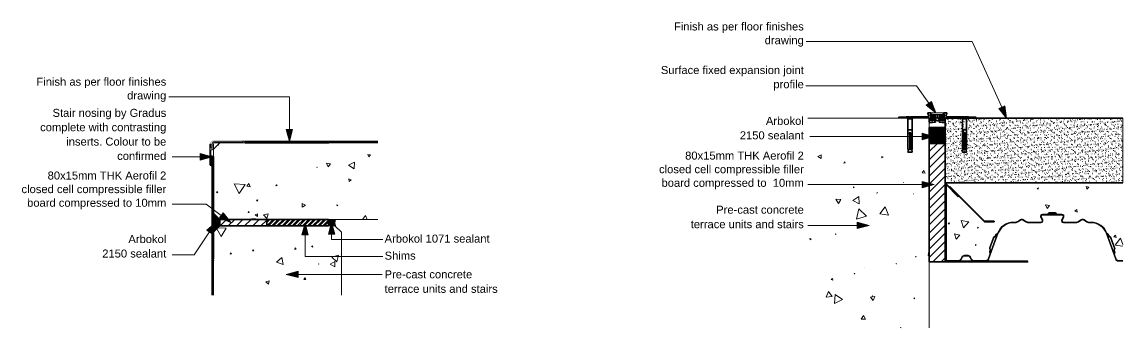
# Model space of a CAD drawing. Header units: millimetres. Extents: x -46868 to 156519, y -87156 to 18123.
# Drawn here: x 154800 to 156519, y -87132 to -86654 of the extents above; entities that cross this region are included whole.
import ezdxf

# ---------------------------------------------------------------- set-up
doc = ezdxf.new("R2010")
doc.units = ezdxf.units.MM
doc.header["$MEASUREMENT"] = 0
doc.linetypes.add('Wipeout_Contour', pattern=[1000, 0, -1000])
for name, color, linetype, lineweight in [('0_Pen_No__1', 7, 'Continuous', 13), ('0_Pen_No__2', 8, 'Continuous', 15), ('0_Pen_No__6', 7, 'Continuous', 35), ('0_Pen_No__7', 7, 'Continuous', 35), ('0_Pen_No__8', 7, 'Continuous', 35), ('0_Pen_No__9', 7, 'Continuous', 13), ('2D Layer_Pen_No__1', 7, 'Continuous', 13), ('2D Layer_Pen_No__2', 8, 'Continuous', 15), ('2D Layer_Pen_No__3', 7, 'Continuous', 18), ('2D Layer_Pen_No__6', 7, 'Continuous', 35), ('2D Layer_Pen_No__8', 7, 'Continuous', 35), ('A-95-P_Text_1_2_Pen_No__1', 7, 'Continuous', 13), ('A-95-P_Text_1_2_Pen_No__7', 7, 'Continuous', 35), ('HATCHING_Pen_No__1', 7, 'Continuous', 13), ('HATCHING_Pen_No__101', 252, 'Continuous', 15), ('HATCHING_Pen_No__2', 8, 'Continuous', 15), ('HATCHING_Pen_No__6', 7, 'Continuous', 35), ('HATCHING_Pen_No__8', 7, 'Continuous', 35), ('HATCHING_Pen_No__84', 8, 'Continuous', 20), ('HATCHING_Pen_No__9', 7, 'Continuous', 13)]:
    doc.layers.add(name, color=color, linetype=linetype, lineweight=lineweight)
doc.layers.add('2D Layer', color=7, linetype='Continuous')
doc.layers.add('HATCHING', color=7, linetype='Continuous')
doc.layers.add('2D Layer_Pen_No__252', color=7, linetype='Continuous', lineweight=13, true_color=0xe8e8e8)
doc.styles.add('GENERATED_STYLE_2', font='')
doc.styles.get('GENERATED_STYLE_2').set_extended_font_data('Arial')

# ---------------------------------------------------------------- blocks, each defined once
blk = doc.blocks.new('*X198', base_point=(155220.4, -90565.3))
at = {"layer": 'HATCHING_Pen_No__9', "linetype": 'Continuous'}
for p, q in [((155104.2, -86977), (155110.7, -86989.1)), ((155118.8, -86976.1), (155105.5, -86975.7)), ((155110.7, -86989.1), (155118.8, -86976.1)), ((155253.6, -87003.4), (155251.9, -87004.9)), ((155251.9, -87004.9), (155254, -87005.5)), ((155254, -87005.5), (155253.6, -87003.4)), ((155125.6, -87014.8), (155125.2, -87016.5)), ((155125.2, -87016.5), (155126.9, -87016)), ((155126.9, -87016), (155125.6, -87014.8)), ((155160.7, -87009.3), (155159.6, -87011.3)), ((155159.6, -87011.3), (155161.9, -87011.3)), ((155161.9, -87011.3), (155160.7, -87009.3)), ((155205.5, -87021.8), (155197.3, -87029.3)), ((155207.9, -87032.7), (155205.5, -87021.8)), ((155226.5, -87007), (155225.9, -87009.3)), ((155225.9, -87009.3), (155228.3, -87008.7)), ((155228.3, -87008.7), (155226.5, -87007)), ((155294.2, -87018.3), (155283.8, -87021.3)), ((155283.8, -87021.3), (155291.6, -87028.8)), ((155291.6, -87028.8), (155294.2, -87018.3)), ((155099.6, -87026.9), (155098.7, -87026.7)), ((155098.7, -87027.9), (155099.6, -87026.9)), ((155197.3, -87029.3), (155207.9, -87032.7)), ((155263.3, -87031.9), (155263, -87032.3)), ((155263, -87032.3), (155263.5, -87032.3)), ((155263.5, -87032.3), (155263.3, -87031.9)), ((155288.2, -87028.3), (155280.9, -87032.5)), ((155280.9, -87032.5), (155288.2, -87036.7)), ((155288.2, -87036.7), (155288.2, -87028.3)), ((155241.4, -87053.8), (155240, -87056.3)), ((155240, -87056.3), (155242.9, -87056.2)), ((155242.9, -87056.2), (155241.4, -87053.8)), ((155186.1, -87058.3), (155180.8, -87060)), ((155180.8, -87060), (155184.9, -87063.7)), ((155184.9, -87063.7), (155186.1, -87058.3))]:
    blk.add_line(p, q, dxfattribs=at)
blk = doc.blocks.new('Fill_1_3', base_point=(155220.4, -90565.3))
at = {"layer": 'HATCHING_Pen_No__9', "linetype": 'Continuous'}
blk.add_blockref('*X198', (155220.4, -90565.3), dxfattribs=at)
blk = doc.blocks.new('*X200', base_point=(155220.4, -90565.3))
at = {"layer": 'HATCHING_Pen_No__9', "linetype": 'Continuous'}
for p, q in [((155104, -86847.1), (155106.6, -86846.3)), ((155106.6, -86846.3), (155105.7, -86845.5)), ((155340.1, -86860.8), (155341.3, -86864.5)), ((155343.9, -86861.6), (155340.1, -86860.8)), ((155341.3, -86864.5), (155343.9, -86861.6)), ((155260.7, -86880.8), (155260.4, -86880.9)), ((155260.4, -86880.9), (155260.6, -86881.1)), ((155260.6, -86881.1), (155260.7, -86880.8)), ((155275.5, -86874.7), (155278.2, -86880.3)), ((155281.7, -86875.3), (155275.5, -86874.7)), ((155278.2, -86880.3), (155281.7, -86875.3)), ((155319.4, -86872.9), (155309.8, -86877.4)), ((155309.8, -86877.4), (155318.5, -86883.4)), ((155318.5, -86883.4), (155319.4, -86872.9)), ((155313.9, -86900.6), (155310.3, -86899.2)), ((155310.3, -86899.2), (155310.9, -86902.9)), ((155310.9, -86902.9), (155313.9, -86900.6)), ((155103.8, -86919.3), (155104.7, -86920.8)), ((155105.5, -86919.3), (155103.8, -86919.3)), ((155104.7, -86920.8), (155105.5, -86919.3)), ((155131.3, -86906.8), (155139.1, -86921.9)), ((155148.3, -86907.6), (155131.3, -86906.8)), ((155139.1, -86921.9), (155148.3, -86907.6)), ((155154.3, -86906.2), (155151, -86910.5)), ((155151, -86910.5), (155156.4, -86911.3)), ((155156.4, -86911.3), (155154.3, -86906.2)), ((155197.1, -86908.1), (155196.5, -86909.7)), ((155196.5, -86909.7), (155198.2, -86909.4)), ((155198.2, -86909.4), (155197.1, -86908.1)), ((155168.4, -86931.6), (155165.9, -86932.1)), ((155165.9, -86932.1), (155167.5, -86934)), ((155167.5, -86934), (155168.4, -86931.6)), ((155153.6, -86950.1), (155152.9, -86951.7)), ((155152.9, -86951.7), (155154.7, -86951.5)), ((155154.7, -86951.5), (155153.6, -86950.1)), ((155167.8, -86953.5), (155163.9, -86955.4)), ((155167.5, -86957.8), (155167.8, -86953.5)), ((155184.4, -86953.7), (155177, -86955.3)), ((155182, -86960.9), (155184.4, -86953.7)), ((155237.5, -86937.3), (155237.5, -86943.2)), ((155242.5, -86940.3), (155237.5, -86937.3)), ((155237.5, -86943.2), (155242.5, -86940.3)), ((155292.9, -86940), (155291.6, -86939.5)), ((155291.6, -86939.5), (155291.9, -86940.9)), ((155291.9, -86940.9), (155292.9, -86940)), ((155164.2, -86960.9), (155152.8, -86962)), ((155152.8, -86962), (155153.1, -86962.5)), ((155163.5, -86962.5), (155164.2, -86960.9)), ((155163.9, -86955.4), (155167.5, -86957.8)), ((155177, -86955.3), (155182, -86960.9)), ((155336.1, -86956.3), (155331.5, -86962.5)), ((155338.7, -86962.5), (155336.1, -86956.3))]:
    blk.add_line(p, q, dxfattribs=at)
blk = doc.blocks.new('Fill_2_3', base_point=(155220.4, -90565.3))
at = {"layer": 'HATCHING_Pen_No__9', "linetype": 'Continuous'}
blk.add_blockref('*X200', (155220.4, -90565.3), dxfattribs=at)
blk = doc.blocks.new('Polyline_1_3', base_point=(155103, -86966.5))
at = {"layer": '2D Layer', "linetype": 'Continuous', "lineweight": 0, "true_color": 0x000000}
blk.add_hatch(color=178, dxfattribs=at).paths.add_polyline_path([(155103, -86966.5), (155088.4, -86979.2), (155096.7, -86984.8)])
at = {"layer": '2D Layer_Pen_No__1', "linetype": 'Continuous'}
for p, q in [((155103, -86966.5), (155088.4, -86979.2)), ((155103, -86966.5), (155096.7, -86984.8)), ((155096.7, -86984.8), (155088.4, -86979.2))]:
    blk.add_line(p, q, dxfattribs=at)
at = {"layer": '2D Layer_Pen_No__1', "linetype": 'Continuous', "flags": 128}
blk.add_lwpolyline([(155092.6, -86982), (155068.8, -87017.5), (155034.6, -87017.5)], dxfattribs=at)
blk = doc.blocks.new('Polyline_2_3', base_point=(155096.7, -86864.6))
at = {"layer": '2D Layer', "linetype": 'Continuous', "lineweight": 0, "true_color": 0x000000}
blk.add_hatch(color=178, dxfattribs=at).paths.add_polyline_path([(155096.7, -86864.6), (155078.1, -86859.6), (155078.1, -86869.6)])
at = {"layer": '2D Layer_Pen_No__1', "linetype": 'Continuous'}
for p, q in [((155096.7, -86864.6), (155078.1, -86859.6)), ((155078.1, -86869.6), (155078.1, -86859.6)), ((155096.7, -86864.6), (155078.1, -86869.6))]:
    blk.add_line(p, q, dxfattribs=at)
at = {"layer": '2D Layer_Pen_No__1', "linetype": 'Continuous', "flags": 128}
blk.add_lwpolyline([(155078.1, -86864.6), (155034.6, -86864.6)], dxfattribs=at)
blk = doc.blocks.new('Polyline_3_3', base_point=(155126, -86967.3))
at = {"layer": '2D Layer', "linetype": 'Continuous', "lineweight": 0, "true_color": 0x000000}
blk.add_hatch(color=178, dxfattribs=at).paths.add_polyline_path([(155126, -86967.3), (155114.1, -86952.1), (155108.1, -86960.1)])
at = {"layer": '2D Layer_Pen_No__1', "linetype": 'Continuous'}
for p, q in [((155108.1, -86960.1), (155114.1, -86952.1)), ((155126, -86967.3), (155114.1, -86952.1)), ((155126, -86967.3), (155108.1, -86960.1))]:
    blk.add_line(p, q, dxfattribs=at)
at = {"layer": '2D Layer_Pen_No__1', "linetype": 'Continuous', "flags": 128}
blk.add_lwpolyline([(155111.1, -86956.1), (155087.4, -86938.3), (155034.6, -86938.3)], dxfattribs=at)
blk = doc.blocks.new('Polyline_4_3', base_point=(155283.3, -86966.8))
at = {"layer": '2D Layer', "linetype": 'Continuous', "lineweight": 0, "true_color": 0x000000}
blk.add_hatch(color=178, dxfattribs=at).paths.add_polyline_path([(155283.3, -86966.8), (155278.3, -86985.5), (155288.3, -86985.5)])
at = {"layer": '2D Layer_Pen_No__1', "linetype": 'Continuous'}
for p, q in [((155283.3, -86966.8), (155278.3, -86985.5)), ((155283.3, -86966.8), (155288.3, -86985.5)), ((155288.3, -86985.5), (155278.3, -86985.5))]:
    blk.add_line(p, q, dxfattribs=at)
at = {"layer": '2D Layer_Pen_No__1', "linetype": 'Continuous', "flags": 128}
blk.add_lwpolyline([(155283.3, -86985.5), (155283.3, -86993.8), (155363.4, -86993.8)], dxfattribs=at)
blk = doc.blocks.new('Polyline_5_3', base_point=(155241.9, -86968))
at = {"layer": '2D Layer', "linetype": 'Continuous', "lineweight": 0, "true_color": 0x000000}
blk.add_hatch(color=178, dxfattribs=at).paths.add_polyline_path([(155241.9, -86968), (155236.9, -86986.7), (155246.9, -86986.7)])
at = {"layer": '2D Layer_Pen_No__1', "linetype": 'Continuous'}
for p, q in [((155241.9, -86968), (155236.9, -86986.7)), ((155241.9, -86968), (155246.9, -86986.7)), ((155246.9, -86986.7), (155236.9, -86986.7))]:
    blk.add_line(p, q, dxfattribs=at)
at = {"layer": '2D Layer_Pen_No__1', "linetype": 'Continuous', "flags": 128}
blk.add_lwpolyline([(155241.9, -86986.7), (155241.9, -87020.3), (155363.4, -87020.3)], dxfattribs=at)
blk = doc.blocks.new('Polyline_6_3', base_point=(155212.4, -87048.2))
at = {"layer": '2D Layer', "linetype": 'Continuous', "lineweight": 0, "true_color": 0x000000}
blk.add_hatch(color=178, dxfattribs=at).paths.add_polyline_path([(155212.4, -87048.2), (155231, -87053.2), (155231, -87043.2)])
at = {"layer": '2D Layer_Pen_No__1', "linetype": 'Continuous'}
for p, q in [((155212.4, -87048.2), (155231, -87043.2)), ((155212.4, -87048.2), (155231, -87053.2)), ((155231, -87043.2), (155231, -87053.2))]:
    blk.add_line(p, q, dxfattribs=at)
at = {"layer": '2D Layer_Pen_No__1', "linetype": 'Continuous', "flags": 128}
blk.add_lwpolyline([(155231, -87048.2), (155362.5, -87048.2)], dxfattribs=at)
blk = doc.blocks.new('Polyline_7_3', base_point=(155217.5, -86840.5))
at = {"layer": '2D Layer', "linetype": 'Continuous', "lineweight": 0, "true_color": 0x000000}
blk.add_hatch(color=178, dxfattribs=at).paths.add_polyline_path([(155217.5, -86840.5), (155222.5, -86821.8), (155212.5, -86821.8)])
at = {"layer": '2D Layer_Pen_No__1', "linetype": 'Continuous'}
for p, q in [((155217.5, -86840.5), (155212.5, -86821.8)), ((155212.5, -86821.8), (155222.5, -86821.8)), ((155217.5, -86840.5), (155222.5, -86821.8))]:
    blk.add_line(p, q, dxfattribs=at)
at = {"layer": '2D Layer_Pen_No__1', "linetype": 'Continuous', "flags": 128}
blk.add_lwpolyline([(155217.5, -86821.8), (155217.5, -86770.8), (155029.1, -86770.8)], dxfattribs=at)
blk = doc.blocks.new('*X210', base_point=(156228.7, -90853.8))
at = {"layer": 'HATCHING_Pen_No__9', "linetype": 'Continuous'}
for p, q in [((156387.4, -86913.2), (156385.5, -86913.8)), ((156385.5, -86913.8), (156387, -86915.2)), ((156387, -86915.2), (156387.4, -86913.2)), ((156466.2, -86911.8), (156461.7, -86910.7)), ((156461.7, -86910.7), (156463, -86915.1)), ((156463, -86915.1), (156466.2, -86911.8)), ((156398.5, -86939.8), (156401, -86945.5)), ((156404.7, -86940.5), (156398.5, -86939.8)), ((156401, -86945.5), (156404.7, -86940.5)), ((156447.5, -86946.9), (156444.1, -86949.3)), ((156444.1, -86949.3), (156447.9, -86951)), ((156447.9, -86951), (156447.5, -86946.9)), ((156248.6, -86967.6), (156246.5, -86968)), ((156246.5, -86968), (156248, -86969.6)), ((156248, -86969.6), (156248.6, -86967.6)), ((156278.4, -86966.2), (156266.5, -86963.8)), ((156266.5, -86963.8), (156270.5, -86975.3)), ((156270.5, -86975.3), (156278.4, -86966.2)), ((156264.8, -86986.8), (156256.3, -86985)), ((156256.3, -86985), (156259, -86993.3)), ((156259, -86993.3), (156264.8, -86986.8)), ((156292.5, -86974.3), (156292.4, -86975.8)), ((156292.4, -86975.8), (156293.7, -86975.1)), ((156293.7, -86975.1), (156292.5, -86974.3)), ((156507.6, -86986.9), (156505, -86989.6)), ((156508.6, -86990.5), (156507.6, -86986.9)), ((156290.3, -87002.4), (156288.9, -87001.8)), ((156288.9, -87001.8), (156289, -87003.3)), ((156289, -87003.3), (156290.3, -87002.4)), ((156505, -86989.6), (156508.6, -86990.5)), ((156515.5, -86991.9), (156507.2, -87002.5)), ((156507.2, -87002.5), (156519.4, -87004.3)), ((156519.4, -87001.6), (156515.5, -86991.9))]:
    blk.add_line(p, q, dxfattribs=at)
blk = doc.blocks.new('Fill_3_4', base_point=(156228.7, -90853.8))
at = {"layer": 'HATCHING_Pen_No__9', "linetype": 'Continuous'}
blk.add_blockref('*X210', (156228.7, -90853.8), dxfattribs=at)
blk = doc.blocks.new('*X212', base_point=(156228.7, -90853.8))
at = {"layer": 'HATCHING_Pen_No__9', "linetype": 'Continuous'}
for p, q in [((156048, -86861.2), (156043, -86864.3)), ((156043, -86864.3), (156048.1, -86867.1)), ((156048.1, -86867.1), (156048, -86861.2)), ((156143, -86863.9), (156142.9, -86866)), ((156142.9, -86866), (156144.8, -86865)), ((156144.8, -86865), (156143, -86863.9)), ((156084.4, -86872.5), (156083.6, -86874.3)), ((156083.6, -86874.3), (156085.6, -86874.1)), ((156085.6, -86874.1), (156084.4, -86872.5)), ((156208.4, -86885.7), (156205.5, -86889.6)), ((156205.5, -86889.6), (156210.3, -86890.2)), ((156210.3, -86890.2), (156208.4, -86885.7)), ((156098.5, -86911.5), (156098.3, -86913)), ((156098.3, -86913), (156099.7, -86912.3)), ((156099.7, -86912.3), (156098.5, -86911.5)), ((156176.8, -86904.7), (156176.5, -86904.7)), ((156176.5, -86904.7), (156176.7, -86905)), ((156176.7, -86905), (156176.8, -86904.7)), ((156078.9, -86931), (156071.1, -86930.8)), ((156071.1, -86930.8), (156074.9, -86937.6)), ((156074.9, -86937.6), (156078.9, -86931)), ((156106.9, -86926.4), (156097.2, -86932.6)), ((156097.2, -86932.6), (156107.4, -86937.9)), ((156107.4, -86937.9), (156106.9, -86926.4)), ((156135.4, -86920.1), (156135.1, -86921.2)), ((156135.1, -86921.2), (156136.2, -86920.9)), ((156136.2, -86920.9), (156135.4, -86920.1)), ((156192.5, -86922.3), (156192.4, -86922.4)), ((156192.4, -86922.4), (156192.5, -86922.4)), ((156192.5, -86922.4), (156192.5, -86922.3)), ((156107, -86945.7), (156103, -86961.9)), ((156119, -86957.3), (156107, -86945.7)), ((156148.2, -86942.7), (156139.4, -86953.8)), ((156139.4, -86953.8), (156153.3, -86955.9)), ((156153.3, -86955.9), (156148.2, -86942.7)), ((156103, -86961.9), (156119, -86957.3)), ((156070.9, -86984.9), (156070.1, -86985.5)), ((156070.1, -86985.5), (156071, -86985.9)), ((156071, -86985.9), (156070.9, -86984.9)), ((156030.5, -86992.1), (156030.8, -86994.1)), ((156032.5, -86992.8), (156030.5, -86992.1)), ((156030.8, -86994.1), (156032.5, -86992.8)), ((156196.2, -87020.5), (156195.1, -87020.5)), ((156195.1, -87020.5), (156195.6, -87021.4)), ((156195.6, -87021.4), (156196.2, -87020.5)), ((156216.9, -87008.7), (156214.9, -87019)), ((156214.9, -87019), (156216.9, -87018.3)), ((156115.9, -87036.8), (156115.6, -87036.8)), ((156115.6, -87036.8), (156115.8, -87037.1)), ((156115.8, -87037.1), (156115.9, -87036.8)), ((156165.1, -87031.4), (156165.1, -87031.9)), ((156165.5, -87031.7), (156165.1, -87031.4)), ((156165.1, -87031.9), (156165.5, -87031.7)), ((156065.6, -87054.9), (156063.8, -87056.5)), ((156063.8, -87056.5), (156066.2, -87057.3)), ((156066.2, -87057.3), (156065.6, -87054.9)), ((156100.7, -87047.1), (156099.7, -87046.7)), ((156099.7, -87046.7), (156099.9, -87047.7)), ((156099.9, -87047.7), (156100.7, -87047.1)), ((156059.4, -87074.9), (156055.8, -87084)), ((156055.8, -87084), (156065.4, -87082.6)), ((156065.4, -87082.6), (156059.4, -87074.9)), ((156069.9, -87079.7), (156068.8, -87093.5)), ((156068.8, -87093.5), (156081.3, -87087.6)), ((156081.3, -87087.6), (156069.9, -87079.7)), ((156131.9, -87082.8), (156125, -87083.7)), ((156125, -87083.7), (156129.2, -87089.2)), ((156128, -87081.7), (156127.6, -87082)), ((156127.6, -87082), (156128, -87082.2)), ((156128, -87082.2), (156128, -87081.7)), ((156129.2, -87089.2), (156131.9, -87082.8)), ((156193.8, -87085), (156192.9, -87085.8)), ((156192.9, -87085.8), (156194, -87086.2)), ((156194, -87086.2), (156193.8, -87085)), ((156113.9, -87112.5), (156110.6, -87118)), ((156110.6, -87118), (156117, -87118.1)), ((156117, -87118.1), (156113.9, -87112.5)), ((156172, -87131.2), (156171.7, -87132)), ((156172.7, -87132), (156172, -87131.2))]:
    blk.add_line(p, q, dxfattribs=at)
blk = doc.blocks.new('Fill_4_4', base_point=(156228.7, -90853.8))
at = {"layer": 'HATCHING_Pen_No__9', "linetype": 'Continuous'}
blk.add_blockref('*X212', (156228.7, -90853.8), dxfattribs=at)
blk = doc.blocks.new('Polyline_8_4', base_point=(156227.2, -86796))
at = {"layer": '2D Layer', "linetype": 'Continuous', "lineweight": 0, "true_color": 0x000000}
blk.add_hatch(color=178, dxfattribs=at).paths.add_polyline_path([(156227.2, -86796), (156220.3, -86777.9), (156212.2, -86783.8)])
at = {"layer": '2D Layer_Pen_No__1', "linetype": 'Continuous'}
for p, q in [((156212.2, -86783.8), (156220.3, -86777.9)), ((156227.2, -86796), (156220.3, -86777.9)), ((156227.2, -86796), (156212.2, -86783.8))]:
    blk.add_line(p, q, dxfattribs=at)
at = {"layer": '2D Layer_Pen_No__1', "linetype": 'Continuous', "flags": 128}
blk.add_lwpolyline([(156216.3, -86780.8), (156196.8, -86753.7), (156024.1, -86753.7)], dxfattribs=at)
blk = doc.blocks.new('Polyline_9_4', base_point=(156224.2, -86832.8))
at = {"layer": '2D Layer', "linetype": 'Continuous', "lineweight": 0, "true_color": 0x000000}
blk.add_hatch(color=178, dxfattribs=at).paths.add_polyline_path([(156224.2, -86832.8), (156205.6, -86827.8), (156205.6, -86837.8)])
at = {"layer": '2D Layer_Pen_No__1', "linetype": 'Continuous'}
for p, q in [((156224.2, -86832.8), (156205.6, -86827.8)), ((156205.6, -86837.8), (156205.6, -86827.8)), ((156224.2, -86832.8), (156205.6, -86837.8))]:
    blk.add_line(p, q, dxfattribs=at)
at = {"layer": '2D Layer_Pen_No__1', "linetype": 'Continuous', "flags": 128}
blk.add_lwpolyline([(156205.6, -86832.8), (156030.3, -86832.8)], dxfattribs=at)
blk = doc.blocks.new('Polyline_10_4', base_point=(156337.7, -86804.2))
at = {"layer": '2D Layer', "linetype": 'Continuous', "lineweight": 0, "true_color": 0x000000}
blk.add_hatch(color=178, dxfattribs=at).paths.add_polyline_path([(156337.7, -86804.2), (156334.6, -86785.1), (156325.4, -86789.2)])
at = {"layer": '2D Layer_Pen_No__1', "linetype": 'Continuous'}
for p, q in [((156325.4, -86789.2), (156334.6, -86785.1)), ((156337.7, -86804.2), (156325.4, -86789.2)), ((156337.7, -86804.2), (156334.6, -86785.1))]:
    blk.add_line(p, q, dxfattribs=at)
at = {"layer": '2D Layer_Pen_No__1', "linetype": 'Continuous', "flags": 128}
blk.add_lwpolyline([(156330, -86787.2), (156283.7, -86684.4), (156024.8, -86684.4)], dxfattribs=at)
blk = doc.blocks.new('Polyline_11_4', base_point=(156122.8, -86971.8))
at = {"layer": '2D Layer', "linetype": 'Continuous', "lineweight": 0, "true_color": 0x000000}
blk.add_hatch(color=178, dxfattribs=at).paths.add_polyline_path([(156122.8, -86971.8), (156104.2, -86966.8), (156104.2, -86976.8)])
at = {"layer": '2D Layer_Pen_No__1', "linetype": 'Continuous'}
for p, q in [((156122.8, -86971.8), (156104.2, -86966.8)), ((156104.2, -86976.8), (156104.2, -86966.8)), ((156122.8, -86971.8), (156104.2, -86976.8))]:
    blk.add_line(p, q, dxfattribs=at)
at = {"layer": '2D Layer_Pen_No__1', "linetype": 'Continuous', "flags": 128}
blk.add_lwpolyline([(156104.2, -86971.8), (156027.1, -86971.8)], dxfattribs=at)
blk = doc.blocks.new('Polyline_12_4', base_point=(156224.7, -86908))
at = {"layer": '2D Layer', "linetype": 'Continuous', "lineweight": 0, "true_color": 0x000000}
blk.add_hatch(color=178, dxfattribs=at).paths.add_polyline_path([(156224.7, -86908), (156206, -86903), (156206, -86913)])
at = {"layer": '2D Layer_Pen_No__1', "linetype": 'Continuous'}
for p, q in [((156224.7, -86908), (156206, -86903)), ((156206, -86913), (156206, -86903)), ((156224.7, -86908), (156206, -86913))]:
    blk.add_line(p, q, dxfattribs=at)
at = {"layer": '2D Layer_Pen_No__1', "linetype": 'Continuous', "flags": 128}
blk.add_lwpolyline([(156206, -86908), (156027.1, -86908)], dxfattribs=at)

msp = doc.modelspace()

# ---------------------------------------------------------------- hatches: boundary and pattern name
at = {"layer": '0_Pen_No__8', "linetype": 'Continuous'}
h = msp.add_hatch(dxfattribs=at)
h.set_pattern_fill('DOTS_0004', color=256, style=0, pattern_type=2)
h.set_pattern_definition([(80.3474, (144481.3, -85082.44), (-128.874, 94.3825), [0, -142.875])])
h.paths.add_polyline_path([(156109.4, -86913.8), (156189.4, -86913.8), (156189.4, -86903.8), (156109.4, -86903.8)])
at = {"layer": '0_Pen_No__9', "linetype": 'Continuous'}
for points in [[(156222.5, -86804.9), (156222.5, -86799.3, -0.414214), (156222.6, -86799.2), (156224.9, -86799.2, -0.466308), (156225, -86799.3), (156224.4, -86806.8, 0.436671), (156225.4, -86807.9), (156226.5, -86807.9), (156226.5, -86798.3, -0.009109), (156219.4, -86798), (156219.4, -86799.2, -0.63707), (156219.2, -86799.3), (156218.8, -86798.9, 0.110459), (156218.7, -86798.9), (156218.7, -86799.5), (156219.3, -86800.1, -0.221695), (156219.4, -86800.1), (156219.4, -86801.1, -0.63707), (156219.2, -86801.2), (156218.8, -86800.8, 0.110459), (156218.7, -86800.8), (156218.7, -86801.4), (156219.3, -86802, -0.221695), (156219.4, -86802), (156219.4, -86803, -0.63707), (156219.2, -86803.1), (156218.8, -86802.7, 0.110459), (156218.7, -86802.7), (156218.7, -86803.3), (156219.3, -86803.9, -0.221695), (156219.4, -86803.9), (156219.4, -86804.9, -0.63707), (156219.2, -86805), (156218.8, -86804.6, 0.110459), (156218.7, -86804.6), (156218.7, -86805.2), (156220.3, -86806.6, 0.36397), (156220.6, -86806.6), (156222.5, -86805, 0.221695)], [(156236.2, -86799.3), (156236.2, -86804.9, 0.221695), (156236.3, -86805), (156238.2, -86806.6, 0.36397), (156238.5, -86806.6), (156240.1, -86805.2), (156240.1, -86804.6, 0.110459), (156240, -86804.6), (156239.6, -86805, -0.63707), (156239.4, -86804.9), (156239.4, -86803.9, -0.221695), (156239.4, -86803.9), (156240.1, -86803.3), (156240.1, -86802.7, 0.110459), (156240, -86802.7), (156239.6, -86803.1, -0.63707), (156239.4, -86803), (156239.4, -86802, -0.221695), (156239.4, -86802), (156240.1, -86801.4), (156240.1, -86800.8, 0.110459), (156240, -86800.8), (156239.6, -86801.2, -0.63707), (156239.4, -86801.1), (156239.4, -86800.1, -0.221695), (156239.4, -86800.1), (156240.1, -86799.5), (156240.1, -86798.9, 0.110459), (156240, -86798.9), (156239.6, -86799.3, -0.63707), (156239.4, -86799.2), (156239.4, -86798, -0.009109), (156232.2, -86798.3), (156232.2, -86807.9), (156233.3, -86807.9, 0.436671), (156234.3, -86806.8), (156233.8, -86799.3, -0.466308), (156233.9, -86799.2), (156236.1, -86799.2, -0.414214)]]:
    msp.add_hatch(color=256, dxfattribs=at).paths.add_polyline_path(points)
h = msp.add_hatch(dxfattribs=at)
h.set_pattern_fill('ANSI37_0004', color=256, style=0, pattern_type=2)
h.set_pattern_definition([(45, (147939.586, -82856.396), (-28.51231, 28.51231), []), (135, (147939.586, -82856.396), (28.51231, 28.51231), [])])
h.paths.add_polyline_path([(156229, -86808.5, 0.438254), (156229.7, -86808.5), (156232.9, -86805.2), (156232.9, -86802.7), (156230.8, -86804.9, -0.679603), (156230.4, -86804.7), (156230.4, -86798.3, 0.015469), (156239.4, -86798), (156239.6, -86795.7, -0.028765), (156219.1, -86795.7), (156219.4, -86798, 0.015472), (156228.4, -86798.3), (156228.4, -86804.6, -0.684727), (156227.9, -86804.8), (156225.9, -86802.5), (156225.9, -86805.1)])
at = {"layer": 'HATCHING_Pen_No__101', "linetype": 'Continuous'}
msp.add_hatch(color=256, dxfattribs=at).paths.add_polyline_path([(156243.1, -87027.6), (156262.9, -87027.6, 0.278119), (156266.6, -87025.4), (156268.8, -87021.2, -0.278119), (156271.4, -87019.6), (156277.4, -87019.6, -0.278119), (156280, -87021.2), (156282.2, -87025.4, 0.278119), (156285.9, -87027.6), (156305.2, -87027.6, 0.315299), (156310.1, -87024.2), (156324.7, -86984.1, -0.315299), (156348.2, -86967.6), (156352.4, -86967.6, 0.146419), (156354.7, -86966.9), (156359.7, -86963.6, -0.146419), (156361.4, -86963.1, -0.146419), (156363, -86963.6), (156368.1, -86966.9, 0.146419), (156370.4, -86967.6), (156391.2, -86967.6, 0.554309), (156394.1, -86963), (156391.9, -86958.5, -0.554309), (156393.7, -86955.6), (156424.1, -86955.6, -0.554309), (156425.8, -86958.5), (156423.6, -86963, 0.554309), (156426.5, -86967.6), (156447.4, -86967.6, 0.146419), (156449.7, -86966.9), (156454.7, -86963.6, -0.146419), (156456.4, -86963.1, -0.146419), (156458, -86963.6), (156463.1, -86966.9, 0.146419), (156465.4, -86967.6), (156469.5, -86967.6, -0.315299), (156493, -86984.1), (156507.6, -87024.2, 0.315299), (156512.5, -87027.6), (156519.1, -87027.6), (156519.1, -87026.4), (156512.5, -87026.4, -0.315299), (156508.8, -87023.8), (156494.2, -86983.7, 0.315299), (156469.5, -86966.4), (156465.4, -86966.4, -0.146419), (156463.7, -86965.9), (156458.7, -86962.6, 0.146419), (156456.4, -86961.9, 0.146419), (156454.1, -86962.6), (156449, -86965.9, -0.146419), (156447.4, -86966.4), (156426.5, -86966.4, -0.554309), (156424.7, -86963.5), (156426.9, -86959, 0.554309), (156424.1, -86954.4), (156393.7, -86954.4, 0.554309), (156390.8, -86959), (156393, -86963.5, -0.554309), (156391.2, -86966.4), (156370.4, -86966.4, -0.146419), (156368.7, -86965.9), (156363.7, -86962.6, 0.146419), (156361.4, -86961.9, 0.146419), (156359.1, -86962.6), (156354, -86965.9, -0.146419), (156352.4, -86966.4), (156348.2, -86966.4, 0.315299), (156323.6, -86983.7), (156309, -87023.8, -0.315299), (156305.2, -87026.4), (156285.9, -87026.4, -0.278119), (156283.3, -87024.8), (156281.1, -87020.7, 0.278119), (156277.4, -87018.4), (156271.4, -87018.4, 0.278119), (156267.7, -87020.7), (156265.5, -87024.8, -0.278119), (156262.9, -87026.4), (156243.1, -87026.4)])
at = {"layer": 'HATCHING_Pen_No__2', "linetype": 'Continuous'}
msp.add_hatch(color=256, dxfattribs=at).paths.add_polyline_path([(155099.7, -86838.4, 0.400096), (155093.2, -86844.6, 0.428473), (155093.5, -86844.9), (155094.9, -86844.9), (155094.9, -86849.9, 1), (155096.9, -86849.9), (155096.9, -86844.4, -0.414214), (155100.4, -86840.9), (155144.7, -86840.9, 0.414214), (155145.2, -86840.4), (155145.2, -86838.9, 0.414214), (155144.7, -86838.4)])
at = {"layer": 'HATCHING_Pen_No__6', "linetype": 'Continuous'}
for points in [[(155148.2, -86842.5), (155355.8, -86842.5), (155355.8, -86840.5), (155148.2, -86840.5)], [(155096.7, -86864), (155096.7, -87080.8), (155098.7, -87080.8), (155098.7, -86864)]]:
    msp.add_hatch(color=256, dxfattribs=at).paths.add_polyline_path(points)
at = {"layer": 'HATCHING_Pen_No__8', "linetype": 'Continuous'}
h = msp.add_hatch(dxfattribs=at)
h.set_pattern_fill('ANSI38_0004', color=256, style=0, pattern_type=2)
h.set_pattern_definition([(45, (156228.7405, -90853.8119), (-1.122532, 1.122532), []), (135, (156228.7405, -90853.8119), (-3.36759605, 1.122532), [3.96875, -2.38125])])
h.paths.add_polyline_path([(156216.9, -86843.8), (156241.9, -86843.8), (156241.9, -86818.8), (156216.9, -86818.8)])
at = {"layer": 'HATCHING_Pen_No__84', "linetype": 'Continuous'}
h = msp.add_hatch(dxfattribs=at)
h.set_pattern_fill('AR_SAND_0004', color=256, style=0, pattern_type=2)
h.set_pattern_definition([(37.5, (156228.7405, -90853.812), (-0.251948, 7.706524), [0, -6.079392, 0, -6.79932, 0, -6.49935]), (7.5, (156228.74, -90853.812), (7.0784, 11.287455), [0, -3.279672, 0, -5.479452, 0, -2.09979]), (327.5, (156223.821, -90853.812), (12.455322, 0.022634), [0, -1.9998, 0, -7.19928, 0, -9.39906]), (317.5, (156223.821, -90853.812), (12.023304, 3.51035), [0, -0.9999, 0, -4.719528, 0, -5.39946])])
h.paths.add_polyline_path([(156519.1, -86804.2), (156241.9, -86804.2), (156241.9, -86905), (156519.1, -86905)])
h = msp.add_hatch(dxfattribs=at)
h.set_pattern_fill('Thermal_Block_0004', color=256, style=0, pattern_type=2)
h.set_pattern_definition([(45, (156228.7405, -90853.812), (-6.36396, 6.36396), [])])
h.paths.add_polyline_path([(156216.9, -87028.8), (156241.9, -87028.8), (156241.9, -86843.8), (156216.9, -86843.8)])

# ---------------------------------------------------------------- linework, layer by layer
at = {"layer": '0_Pen_No__1', "linetype": 'Continuous'}
for p, q in [((156218.7, -86798.9), (156218.7, -86799.5)), ((156219.3, -86800.1), (156218.7, -86799.5)), ((156219.2, -86799.3), (156218.8, -86798.9)), ((156219.1, -86795.7), (156219.4, -86798)), ((156219.4, -86798), (156219.4, -86799.2)), ((156222.5, -86799.3), (156222.5, -86804.9)), ((156224.9, -86799.2), (156222.6, -86799.2)), ((156225, -86799.3), (156224.4, -86806.8)), ((156226.5, -86798.3), (156226.5, -86807.9)), ((156228.4, -86804.6), (156228.4, -86798.3)), ((156230.4, -86804.7), (156230.4, -86798.3)), ((156232.2, -86798.3), (156232.2, -86807.9)), ((156233.8, -86799.3), (156234.3, -86806.8)), ((156236.1, -86799.2), (156233.9, -86799.2)), ((156236.2, -86799.3), (156236.2, -86804.9)), ((156239.6, -86795.7), (156239.4, -86798)), ((156239.4, -86798), (156239.4, -86799.2)), ((156239.4, -86800.1), (156240.1, -86799.5)), ((156239.6, -86799.3), (156240, -86798.9)), ((156240.1, -86798.9), (156240.1, -86799.5)), ((156218.7, -86800.8), (156218.7, -86801.4)), ((156219.3, -86802), (156218.7, -86801.4)), ((156218.7, -86802.7), (156218.7, -86803.3)), ((156219.3, -86803.9), (156218.7, -86803.3)), ((156218.7, -86804.6), (156218.7, -86805.2)), ((156220.3, -86806.6), (156218.7, -86805.2)), ((156219.2, -86801.2), (156218.8, -86800.8)), ((156219.2, -86803.1), (156218.8, -86802.7)), ((156219.2, -86805), (156218.8, -86804.6)), ((156219.4, -86800.1), (156219.4, -86801.1)), ((156219.4, -86802), (156219.4, -86803)), ((156219.4, -86803.9), (156219.4, -86804.9)), ((156220.6, -86806.6), (156222.5, -86805)), ((156225.4, -86807.9), (156226.5, -86807.9)), ((156227.9, -86804.8), (156225.9, -86802.5)), ((156229, -86808.5), (156225.9, -86805.1)), ((156229.7, -86808.5), (156232.9, -86805.1)), ((156230.8, -86804.9), (156233, -86802.6)), ((156232.2, -86807.9), (156233.3, -86807.9)), ((156238.2, -86806.6), (156236.3, -86805)), ((156238.5, -86806.6), (156240.1, -86805.2)), ((156239.4, -86800.1), (156239.4, -86801.1)), ((156239.4, -86802), (156240.1, -86801.4)), ((156239.4, -86802), (156239.4, -86803)), ((156239.4, -86803.9), (156240.1, -86803.3)), ((156239.4, -86803.9), (156239.4, -86804.9)), ((156239.6, -86801.2), (156240, -86800.8)), ((156239.6, -86803.1), (156240, -86802.7)), ((156239.6, -86805), (156240, -86804.6)), ((156240.1, -86800.8), (156240.1, -86801.4)), ((156240.1, -86802.7), (156240.1, -86803.3)), ((156240.1, -86804.6), (156240.1, -86805.2))]:
    msp.add_line(p, q, dxfattribs=at)
for centre, radius, start, end in [((156218.6, -86799.1), 0.25, 50, 75.2131), ((156229.4, -86618.2), 177.8, 266.6986, 273.3014), ((156219.3, -86799.2), 0.1, 230, 0), ((156230, -86602), 196.3, 266.8911, 269.7087), ((156222.6, -86799.3), 0.1, 90, 180), ((156224.9, -86799.3), 0.1, 350, 90), ((156228.7, -86602), 196.3, 270.2923, 273.1089), ((156233.9, -86799.3), 0.1, 90, 190), ((156236.1, -86799.3), 0.1, 0, 90), ((156239.5, -86799.2), 0.1, 180, 310), ((156240.1, -86799.1), 0.25, 104.7869, 130), ((156218.6, -86801), 0.25, 50, 75.2131), ((156218.6, -86802.9), 0.25, 50, 75.2131), ((156218.6, -86804.8), 0.25, 50, 75.2131), ((156219.3, -86801.1), 0.1, 230, 0), ((156219.3, -86803), 0.1, 230, 0), ((156219.3, -86804.9), 0.1, 230, 0), ((156219.3, -86800.1), 0.1, 360, 50), ((156219.3, -86802), 0.1, 360, 50), ((156219.3, -86803.9), 0.1, 360, 50), ((156220.4, -86806.4), 0.25, 230, 310), ((156222.4, -86804.9), 0.1, 310, 0), ((156225.4, -86806.9), 1, 175.6421, 270), ((156228.1, -86804.6), 0.25, 222.3981, 0), ((156229.4, -86808.2), 0.5, 222.2681, 316.9306), ((156230.6, -86804.7), 0.25, 180, 316.8006), ((156233.3, -86806.9), 1, 270, 4.3579), ((156236.3, -86804.9), 0.1, 180, 230), ((156238.3, -86806.4), 0.25, 230, 310), ((156239.5, -86800.1), 0.1, 130, 180), ((156239.5, -86801.1), 0.1, 180, 310), ((156239.5, -86802), 0.1, 130, 180), ((156239.5, -86803), 0.1, 180, 310), ((156239.5, -86803.9), 0.1, 130, 180), ((156239.5, -86804.9), 0.1, 180, 310), ((156240.1, -86801), 0.25, 104.7869, 130), ((156240.1, -86802.9), 0.25, 104.7869, 130), ((156240.1, -86804.8), 0.25, 104.7869, 130)]:
    msp.add_arc(centre, radius, start, end, dxfattribs=at)
at = {"layer": '0_Pen_No__2', "linetype": 'Continuous'}
for centre, radius, start, end in [((155093.5, -86845.2), 0.3, 90, 180), ((155094.4, -86845.2), 0.3, 0, 90), ((155095.8, -86850.1), 1.08, 180, 0), ((155096.2, -86850.9), 2.5, 270, 0), ((155100.4, -86844.4), 3.5, 90, 180), ((155100.7, -86844.5), 2, 90, 180), ((155095.2, -86853.9), 0.5, 90, 180), ((155096.2, -86863.5), 0.5, 0, 90), ((155096.2, -86864.5), 0.5, 270, 0), ((155096.7, -86875.5), 3.5, 180, 264.6206), ((155096.7, -86875.5), 2, 180, 262.5053), ((155096.4, -86878.7), 0.3, 264.6206, 0), ((155096.4, -86877.8), 0.3, 0, 82.5053)]:
    msp.add_arc(centre, radius, start, end, dxfattribs=at)
at = {"layer": '0_Pen_No__6', "linetype": 'Continuous'}
for p, q in [((156190.1, -86822.2), (156183.6, -86822.2)), ((156275.1, -86822.2), (156268.6, -86822.2))]:
    msp.add_line(p, q, dxfattribs=at)
at = {"layer": '0_Pen_No__6', "linetype": 'Continuous', "flags": 128}
for points in [[(156186.1, -86802.2), (156180.9, -86802.2), (156180.9, -86803), (156183.6, -86805.2), (156190.1, -86805.2), (156192.9, -86803), (156192.9, -86802.2), (156187.6, -86802.2), (156187.6, -86804.2), (156186.1, -86804.2)], [(156271.1, -86802.2), (156265.9, -86802.2), (156265.9, -86803), (156268.6, -86805.2), (156275.1, -86805.2), (156277.9, -86803), (156277.9, -86802.2), (156272.6, -86802.2), (156272.6, -86804.2), (156271.1, -86804.2)]]:
    msp.add_lwpolyline(points, close=True, dxfattribs=at)
for points in [[(156190.1, -86805.2), (156183.6, -86805.2), (156183.6, -86853), (156186.4, -86853), (156186.4, -86829, -4.832779), (156187.4, -86829), (156187.4, -86853), (156190.1, -86853)], [(156275.1, -86805.2), (156268.6, -86805.2), (156268.6, -86853), (156271.4, -86853), (156271.4, -86829, -4.832779), (156272.4, -86829), (156272.4, -86853), (156275.1, -86853)], [(156189.5, -86853), (156187.4, -86853), (156187.4, -86829, 4.832779), (156186.4, -86829), (156186.4, -86853), (156184.3, -86853), (156183.6, -86857.2), (156190.1, -86857.2)], [(156274.5, -86853), (156272.4, -86853), (156272.4, -86829, 4.832779), (156271.4, -86829), (156271.4, -86853), (156269.3, -86853), (156268.6, -86857.2), (156275.1, -86857.2)]]:
    msp.add_lwpolyline(points, format="xyb", close=True, dxfattribs=at)
at = {"layer": '0_Pen_No__7', "linetype": 'Continuous', "flags": 128}
for points in [[(156221.7, -86808.5, 0.414214), (156222.5, -86807.7), (156222.5, -86800.4, -0.414214), (156223.3, -86799.6), (156224.4, -86799.6, -0.429634), (156224.8, -86800), (156224.4, -86807.6, 0.429634), (156225.2, -86808.5), (156226.3, -86808.5, -0.414214), (156226.6, -86808.8), (156226.6, -86809.8, -0.389336), (156225.9, -86810.6), (156217.7, -86811.3, -0.439537), (156216.9, -86810.5), (156216.9, -86804.2, 0.414214), (156216.5, -86803.8), (156169.5, -86803.8, -0.986438), (156169.5, -86802.5), (156215.5, -86801.3, 0.484687), (156215.9, -86800.8), (156214.7, -86796.4, -0.493145), (156215, -86795.9), (156218.8, -86795.9, -0.414214), (156219.2, -86796.3), (156219.2, -86797.7, -0.414214), (156218.9, -86797.9, 0.414214), (156218.7, -86798.2), (156218.7, -86807.7, 0.414214), (156219.5, -86808.5)], [(156237, -86808.5, -0.414214), (156236.2, -86807.7), (156236.2, -86800.4, 0.414214), (156235.4, -86799.6), (156234.3, -86799.6, 0.429634), (156233.9, -86800), (156234.3, -86807.6, -0.429634), (156233.6, -86808.5), (156232.5, -86808.5, 0.414214), (156232.1, -86808.8), (156232.1, -86809.8, 0.389336), (156232.8, -86810.6), (156241, -86811.3, 0.439537), (156241.9, -86810.5), (156241.9, -86804.2, -0.414214), (156242.2, -86803.8), (156289.2, -86803.8, 0.986438), (156289.2, -86802.5), (156243.2, -86801.3, -0.484687), (156242.9, -86800.8), (156244.1, -86796.4, 0.493145), (156243.7, -86795.9), (156239.9, -86795.9, 0.414214), (156239.6, -86796.3), (156239.6, -86797.7, 0.414214), (156239.8, -86797.9, -0.414214), (156240.1, -86798.2), (156240.1, -86807.7, -0.414214), (156239.3, -86808.5)]]:
    msp.add_lwpolyline(points, format="xyb", close=True, dxfattribs=at)
for points in [[(156519.1, -86905), (156241.9, -86905), (156241.9, -86804.2), (156519.1, -86804.2)], [(156241.9, -86804.2), (156241.9, -86905), (156341.9, -86905)], [(156241.9, -86905), (156241.9, -87027.6)]]:
    msp.add_lwpolyline(points, dxfattribs=at)
for points in [[(156216.9, -86843.8), (156241.9, -86843.8), (156241.9, -86818.8), (156216.9, -86818.8)], [(156241.9, -87028.8), (156216.9, -87028.8), (156216.9, -86843.8), (156241.9, -86843.8)], [(156262.2, -86927.1), (156263.1, -86926.2), (156241.9, -86905), (156241.9, -87028.8), (156370.3, -87028.8), (156370.3, -87027.6), (156243.1, -87027.6), (156243.1, -86907.9)], [(156318, -86966), (156302.9, -86966), (156248.8, -86912), (156249.4, -86911.3), (156303.2, -86965.1), (156318, -86965.1)]]:
    msp.add_lwpolyline(points, close=True, dxfattribs=at)
at = {"layer": '0_Pen_No__8', "linetype": 'Continuous'}
msp.add_arc((155304.6, -86967.5), 16.6, 162.4716, 197.5283, dxfattribs=at)
at = {"layer": '2D Layer_Pen_No__1', "linetype": 'Continuous', "flags": 128}
for points in [[(156216.9, -87132), (156216.9, -86804.2), (156027.1, -86804.2)], [(156216.9, -86818.8), (156216.9, -87132)]]:
    msp.add_lwpolyline(points, dxfattribs=at)
for points in [[(156519.1, -87026.4), (156512.5, -87026.4, -0.315299), (156508.8, -87023.8), (156494.2, -86983.7, 0.315299), (156469.5, -86966.4), (156465.4, -86966.4, -0.146419), (156463.7, -86965.9), (156458.7, -86962.6, 0.146419), (156456.4, -86961.9, 0.146419), (156454.1, -86962.6), (156449, -86965.9, -0.146419), (156447.4, -86966.4), (156426.5, -86966.4, -0.554309), (156424.7, -86963.5), (156426.9, -86959, 0.554309), (156424.1, -86954.4), (156393.7, -86954.4, 0.554309), (156390.8, -86959), (156393, -86963.5, -0.554309), (156391.2, -86966.4), (156370.4, -86966.4, -0.146419), (156368.7, -86965.9), (156363.7, -86962.6, 0.146419), (156361.4, -86961.9, 0.146419), (156359.1, -86962.6), (156354, -86965.9, -0.146419), (156352.4, -86966.4), (156348.2, -86966.4, 0.315299), (156323.6, -86983.7), (156309, -87023.8, -0.315299), (156305.2, -87026.4), (156285.9, -87026.4, -0.278119), (156283.3, -87024.8), (156281.1, -87020.7, 0.278119), (156277.4, -87018.4), (156271.4, -87018.4, 0.278119), (156267.7, -87020.7), (156265.5, -87024.8, -0.278119), (156262.9, -87026.4), (156243.1, -87026.4)], [(156243.1, -87027.6), (156262.9, -87027.6, 0.278119), (156266.6, -87025.4), (156268.8, -87021.2, -0.278119), (156271.4, -87019.6), (156277.4, -87019.6, -0.278119), (156280, -87021.2), (156282.2, -87025.4, 0.278119), (156285.9, -87027.6), (156305.2, -87027.6, 0.315299), (156310.1, -87024.2), (156324.7, -86984.1, -0.315299), (156348.2, -86967.6), (156352.4, -86967.6, 0.146419), (156354.7, -86966.9), (156359.7, -86963.6, -0.146419), (156361.4, -86963.1, -0.146419), (156363, -86963.6), (156368.1, -86966.9, 0.146419), (156370.4, -86967.6), (156391.2, -86967.6, 0.554309), (156394.1, -86963), (156391.9, -86958.5, -0.554309), (156393.7, -86955.6), (156424.1, -86955.6, -0.554309), (156425.8, -86958.5), (156423.6, -86963, 0.554309), (156426.5, -86967.6), (156447.4, -86967.6, 0.146419), (156449.7, -86966.9), (156454.7, -86963.6, -0.146419), (156456.4, -86963.1, -0.146419), (156458, -86963.6), (156463.1, -86966.9, 0.146419), (156465.4, -86967.6), (156469.5, -86967.6, -0.315299), (156493, -86984.1), (156507.6, -87024.2, 0.315299), (156512.5, -87027.6), (156519.1, -87027.6)]]:
    msp.add_lwpolyline(points, format="xyb", dxfattribs=at)
at = {"layer": '2D Layer_Pen_No__2', "linetype": 'Continuous'}
for p, q in [((155093.2, -86875.5), (155093.2, -86845.2)), ((155093.5, -86844.9), (155094.4, -86844.9)), ((155094.7, -86845.2), (155094.7, -86850.1)), ((155096.9, -86850.1), (155096.9, -86844.4)), ((155098.7, -86850.9), (155098.7, -86844.5)), ((155100.4, -86841), (155145.5, -86841)), ((155100.7, -86842.5), (155147.9, -86842.5)), ((155148.2, -86840.5), (155145.2, -86839.5)), ((155145.2, -86839.5), (155145.5, -86841)), ((155148.2, -86840.5), (155147.9, -86842.5)), ((155094.7, -86863), (155094.7, -86853.9)), ((155094.7, -86863), (155096.2, -86863)), ((155094.7, -86875.5), (155094.7, -86865)), ((155094.7, -86865), (155096.2, -86865)), ((155096.2, -86853.4), (155095.2, -86853.4)), ((155096.7, -86864.5), (155096.7, -86863.5)), ((155096.7, -86878.7), (155096.7, -86877.8))]:
    msp.add_line(p, q, dxfattribs=at)
at = {"layer": '2D Layer_Pen_No__252', "linetype": 'Continuous'}
for p, q in [((156402, -86953.8), (156403.4, -86952.3)), ((156404.3, -86953.2), (156402.8, -86954.7)), ((156405.7, -86951.4), (156412.1, -86951.4)), ((156405.7, -86952.6), (156412.1, -86952.6)), ((156413.5, -86953.2), (156414.9, -86954.7)), ((156415.8, -86953.8), (156414.3, -86952.3)), ((156320.5, -86986.3), (156319.8, -86988.1)), ((156321.6, -86986.8), (156321, -86988.6)), ((156322.6, -86984.6), (156322.3, -86984.7)), ((156322.9, -86985.7), (156322.6, -86985.8)), ((156494.8, -86985.7), (156495.1, -86985.8)), ((156495.2, -86984.6), (156495.5, -86984.7)), ((156496.1, -86986.8), (156496.8, -86988.6)), ((156497.3, -86986.3), (156497.9, -86988.1)), ((156316.6, -86991.1), (156311, -87006.6)), ((156312.1, -87007), (156317.8, -86991.5)), ((156505.6, -87007), (156500, -86991.5)), ((156501.1, -86991.1), (156506.8, -87006.6)), ((156310.9, -87012.7), (156311.6, -87010.9)), ((156311.4, -87015.4), (156311.2, -87015.1)), ((156312, -87013.1), (156312.7, -87011.3)), ((156312.4, -87014.7), (156312.2, -87014.4)), ((156505.7, -87013.1), (156505.1, -87011.3)), ((156505.4, -87014.7), (156505.6, -87014.4)), ((156506.9, -87012.7), (156506.2, -87010.9)), ((156506.4, -87015.4), (156506.6, -87015.1))]:
    msp.add_line(p, q, dxfattribs=at)
for centre, radius, start, end in [((156400.6, -86952.4), 2, 270, 314.9682), ((156405.7, -86954.6), 3.2, 90, 134.9682), ((156405.7, -86954.6), 2, 90, 134.9682), ((156412.1, -86954.6), 3.2, 45.0318, 90), ((156412.1, -86954.6), 2, 45.0318, 90), ((156417.2, -86952.4), 2, 225.0318, 270), ((156318.4, -86987.6), 1.5, 286, 340), ((156318.4, -86987.6), 2.7, 284.5139, 340), ((156323, -86987.3), 2.7, 106, 160), ((156323, -86987.3), 1.5, 106, 160), ((156322.2, -86983.1), 1.5, 286, 340), ((156495.6, -86983.1), 1.5, 200, 254), ((156494.7, -86987.3), 1.5, 20, 74), ((156494.7, -86987.3), 2.7, 20, 74), ((156499.3, -86987.6), 2.7, 200, 255.4861), ((156499.3, -86987.6), 1.5, 200, 254), ((156319.7, -86992.2), 3.2, 104.6266, 160), ((156319.7, -86992.2), 2, 104.321, 160), ((156498.1, -86992.2), 2, 20, 75.679), ((156498.1, -86992.2), 3.2, 20, 75.3734), ((156314, -87007.7), 3.2, 160, 215.3734), ((156313.5, -87013.6), 2.7, 160, 214), ((156310.2, -87010.4), 1.5, 340, 34), ((156310.2, -87016.2), 1.5, 340, 34), ((156314, -87007.7), 2, 160, 215.679), ((156313.5, -87013.6), 1.5, 160, 214), ((156310.2, -87010.4), 2.7, 340, 35.4861), ((156507.6, -87010.4), 2.7, 144.5139, 200), ((156503.8, -87007.7), 2, 324.321, 20), ((156504.3, -87013.6), 1.5, 326, 20), ((156507.6, -87010.4), 1.5, 146, 200), ((156507.6, -87016.2), 1.5, 146, 200), ((156503.8, -87007.7), 3.2, 324.6266, 20), ((156504.3, -87013.6), 2.7, 326, 20)]:
    msp.add_arc(centre, radius, start, end, dxfattribs=at)
at = {"layer": '2D Layer_Pen_No__3', "linetype": 'Continuous', "flags": 128}
msp.add_lwpolyline([(155298.7, -87080.8), (155298.7, -86982.5), (155288.7, -86972.5)], dxfattribs=at)
at = {"layer": '2D Layer_Pen_No__6', "linetype": 'Continuous', "flags": 128}
for points in [[(155355.8, -86840.5), (155148.2, -86840.5), (155148.2, -86842.5), (155279.1, -86842.5)], [(155096.7, -86864), (155098.7, -86864)]]:
    msp.add_lwpolyline(points, dxfattribs=at)
at = {"layer": 'HATCHING_Pen_No__1', "linetype": 'Continuous', "flags": 128}
for points in [[(156519.1, -86804.2), (156241.9, -86804.2), (156241.9, -86905), (156519.1, -86905)], [(156216.9, -87028.8), (156241.9, -87028.8), (156241.9, -86843.8), (156216.9, -86843.8)]]:
    msp.add_lwpolyline(points, close=True, dxfattribs=at)

# ---------------------------------------------------------------- block references
at = {"layer": '2D Layer', "linetype": 'Continuous'}
for name, p in [('Polyline_10_4', (156337.7, -86804.2)), ('Polyline_8_4', (156227.2, -86796)), ('Polyline_7_3', (155217.5, -86840.5)), ('Polyline_9_4', (156224.2, -86832.8)), ('Polyline_2_3', (155096.7, -86864.6)), ('Polyline_12_4', (156224.7, -86908)), ('Polyline_11_4', (156122.8, -86971.8)), ('Polyline_6_3', (155212.4, -87048.2))]:
    msp.add_blockref(name, p, dxfattribs=at)
at = {"layer": 'HATCHING_Pen_No__9', "linetype": 'Continuous'}
for name, p in [('Fill_2_3', (155220.4, -90565.3)), ('Fill_4_4', (156228.7, -90853.8)), ('Fill_3_4', (156228.7, -90853.8)), ('Fill_1_3', (155220.4, -90565.3))]:
    msp.add_blockref(name, p, dxfattribs=at)

# ---------------------------------------------------------------- texts
at = {"layer": 'A-95-P_Text_1_2_Pen_No__1', "linetype": 'Continuous', "insert": (156020.9, -86856.4), "char_height": 12.5003, "width": 227.8, "attachment_point": 3, "line_spacing_factor": 1.020177, "style": 'GENERATED_STYLE_2'}
msp.add_mtext('\\A1;{\\fArial|b0|i0|c0|p34;80x15mm THK Aerofil 2 closed cell compressible filler board compressed to  10mm}', dxfattribs=at)
at = {"layer": 'A-95-P_Text_1_2_Pen_No__7', "linetype": 'Continuous', "char_height": 12.5, "style": 'GENERATED_STYLE_2'}
for s, insert, width, attachment_point, line_spacing_factor in [('\\A1;{\\fArial|b0|i0|c0|p34;Finish as per floor finishes drawing }', (156020.9, -86654.6), 232.22, 3, 1.032023), ('\\A1;{\\fArial|b0|i0|c0|p34;Surface fixed expansion joint profile}', (156020.9, -86722.7), 227.027, 3, 1.062549), ('\\A1;{\\fArial|b0|i0|c0|p34;Finish as per floor finishes drawing }', (155025.2, -86740.9), 232.22, 3, 1.032023), ('\\A1;{\\fArial|b0|i0|c0|p34;Stair nosing by Gradus complete with contrasting inserts. Colour to be confirmed}', (155025.2, -86789.6), 227.027, 3, 1.076739), ('\\A1;{\\fArial|b0|i0|c0|p34;Arbokol \\P\\fArial|b0|i0|c0|p34;2150 sealant}', (156020.9, -86802.1), 131.238, 3, 1.085543), ('\\A1;{\\fArial|b0|i0|c0|p34;Pre-cast concrete terrace units and stairs}', (156020.9, -86940.9), 180.699, 3, 1.087772), ('\\A1;{\\fArial|b0|i0|c0|p34;Arbokol \\P\\fArial|b0|i0|c0|p34;2150 sealant}', (155025.2, -86986.8), 131.238, 3, 1.085543), ('\\A1;{\\fArial|b0|i0|c0|p34;Pre-cast concrete terrace units and stairs}', (155366.2, -87041.9), 180.699, 1, 1.087772)]:
    msp.add_mtext(s, dxfattribs=dict(at, insert=insert, width=width, attachment_point=attachment_point, line_spacing_factor=line_spacing_factor))
at = {"layer": 'A-95-P_Text_1_2_Pen_No__7', "linetype": 'Continuous', "insert": (155025.2, -86887.5), "char_height": 12.5, "width": 249.7, "attachment_point": 3, "rotation": 360, "line_spacing_factor": 1.021576, "style": 'GENERATED_STYLE_2'}
msp.add_mtext('\\A1;{\\fArial|b0|i0|c0|p34;80x15mm THK Aerofil 2\\P\\fArial|b0|i0|c0|p34;closed cell compressible filler board compressed to 10mm}', dxfattribs=at)
at = {"layer": 'A-95-P_Text_1_2_Pen_No__7', "linetype": 'Continuous', "char_height": 12.5, "attachment_point": 1, "style": 'GENERATED_STYLE_2'}
for s, insert in [('\\A1;{\\fArial|b0|i0|c0|p34;Arbokol 1071 sealant}', (155366.2, -86986.1)), ('\\A1;{\\fArial|b0|i0|c0|p34;Shims}', (155366.2, -87012.7))]:
    msp.add_mtext(s, dxfattribs=dict(at, insert=insert))

# ---------------------------------------------------------------- next in the draw order: wipeouts: each hides what was drawn before it
at = {"color": 254, "linetype": 'Wipeout_Contour', "lineweight": 0, "ltscale": 711286.183718}
msp.add_wipeout([(155108.7, -86962.5), (155098.7, -86952.5), (155098.7, -86982.5), (155108.7, -86972.5)], dxfattribs=at).dxf.layer = 'HATCHING'
at = {"color": 254, "linetype": 'Wipeout_Contour', "lineweight": 0, "ltscale": 711727.760447}
msp.add_wipeout([(155182, -86972.5), (155278.6, -86972.5), (155278.6, -86962.5), (155182, -86962.5)], dxfattribs=at).dxf.layer = 'HATCHING'

# ---------------------------------------------------------------- next in the draw order: hatches: boundary and pattern name
at = {"layer": 'HATCHING_Pen_No__8', "linetype": 'Continuous'}
h = msp.add_hatch(dxfattribs=at)
h.set_pattern_fill('ANSI38_0003', color=256, style=0, pattern_type=2)
h.set_pattern_definition([(45, (178759.3381, -98298.7946), (-1.122532015, 1.122532015), []), (135, (178759.3381, -98298.7946), (-3.36759605, 1.122532015), [3.96875, -2.38125])])
h.paths.add_polyline_path([(155108.7, -86962.5), (155098.7, -86952.5), (155098.7, -86982.5), (155108.7, -86972.5)])
h = msp.add_hatch(dxfattribs=at)
h.set_pattern_fill('Steel_0003', color=256, style=0, pattern_type=2)
h.set_pattern_definition([(45, (145285.4496, -94604.6623), (-3.9774756, 3.9774756), []), (45, (145284.124, -94603.3365), (-3.9774756, 3.9774756), [])])
h.paths.add_polyline_path([(155182, -86972.5), (155278.6, -86972.5), (155278.6, -86962.5), (155182, -86962.5)])
h = msp.add_hatch(dxfattribs=at)
h.set_pattern_fill('ANSI38_0003', color=256, style=0, pattern_type=2)
h.set_pattern_definition([(45, (178825.3387, -98298.7946), (-1.122532015, 1.122532015), []), (135, (178825.3387, -98298.7946), (-3.36759605, 1.122532015), [3.96875, -2.38125])])
h.paths.add_polyline_path([(155288.7, -86962.5), (155278.6, -86962.5), (155278.6, -86972.5), (155288.7, -86972.5, -0.154168)])

# ---------------------------------------------------------------- next in the draw order: linework, layer by layer
at = {"layer": '2D Layer_Pen_No__6', "linetype": 'Continuous', "flags": 128}
msp.add_lwpolyline([(155098.7, -87024.2), (155098.7, -86864), (155096.7, -86864), (155096.7, -87080.8)], dxfattribs=at)

# ---------------------------------------------------------------- next in the draw order: block references
at = {"layer": '2D Layer', "linetype": 'Continuous'}
for name, p in [('Polyline_5_3', (155241.9, -86968)), ('Polyline_4_3', (155283.3, -86966.8))]:
    msp.add_blockref(name, p, dxfattribs=at)

# ---------------------------------------------------------------- next in the draw order: wipeouts: each hides what was drawn before it
at = {"color": 254, "linetype": 'Wipeout_Contour', "lineweight": 0, "ltscale": 889269.957352}
msp.add_wipeout([(155126, -86962.5), (155108.7, -86962.5), (155108.7, -86972.5), (155182, -86972.5), (155182, -86962.5)], dxfattribs=at).dxf.layer = 'HATCHING'

# ---------------------------------------------------------------- next in the draw order: hatches: boundary and pattern name
at = {"layer": 'HATCHING_Pen_No__84', "linetype": 'Continuous'}
h = msp.add_hatch(dxfattribs=at)
h.set_pattern_fill('Thermal_Block_0003', color=256, style=0, pattern_type=2)
h.set_pattern_definition([(45, (155220.379, -90565.303), (-6.36396, 6.36396), [])])
h.paths.add_polyline_path([(155126, -86962.5), (155108.7, -86962.5), (155108.7, -86972.5), (155182, -86972.5), (155182, -86962.5)])

# ---------------------------------------------------------------- next in the draw order: linework, layer by layer
at = {"layer": '2D Layer_Pen_No__3', "linetype": 'Continuous', "flags": 128}
for points in [[(155355.8, -86962.5), (155108.7, -86962.5), (155098.7, -86952.5), (155098.7, -86852.5), (155108.7, -86842.5), (155355.8, -86842.5)], [(155098.7, -87080.8), (155098.7, -86982.5), (155108.7, -86972.5), (155288.7, -86972.5)]]:
    msp.add_lwpolyline(points, dxfattribs=at)
at = {"layer": '2D Layer_Pen_No__8', "linetype": 'Continuous', "flags": 128}
for points in [[(155108.7, -86962.5), (155098.7, -86952.5), (155098.7, -86982.5), (155108.7, -86972.5)], [(155108.7, -86962.5), (155182, -86962.5), (155182, -86972.5), (155108.7, -86972.5)], [(155278.6, -86972.5), (155182, -86972.5), (155182, -86962.5), (155278.6, -86962.5)]]:
    msp.add_lwpolyline(points, close=True, dxfattribs=at)
at = {"layer": 'HATCHING_Pen_No__1', "linetype": 'Continuous', "flags": 128}
msp.add_lwpolyline([(155126, -86962.5), (155108.7, -86962.5), (155108.7, -86972.5), (155182, -86972.5), (155182, -86962.5)], close=True, dxfattribs=at)

# ---------------------------------------------------------------- next in the draw order: block references
at = {"layer": '2D Layer', "linetype": 'Continuous'}
for name, p in [('Polyline_3_3', (155126, -86967.3)), ('Polyline_1_3', (155103, -86966.5))]:
    msp.add_blockref(name, p, dxfattribs=at)

doc.saveas('drawing.dxf')
